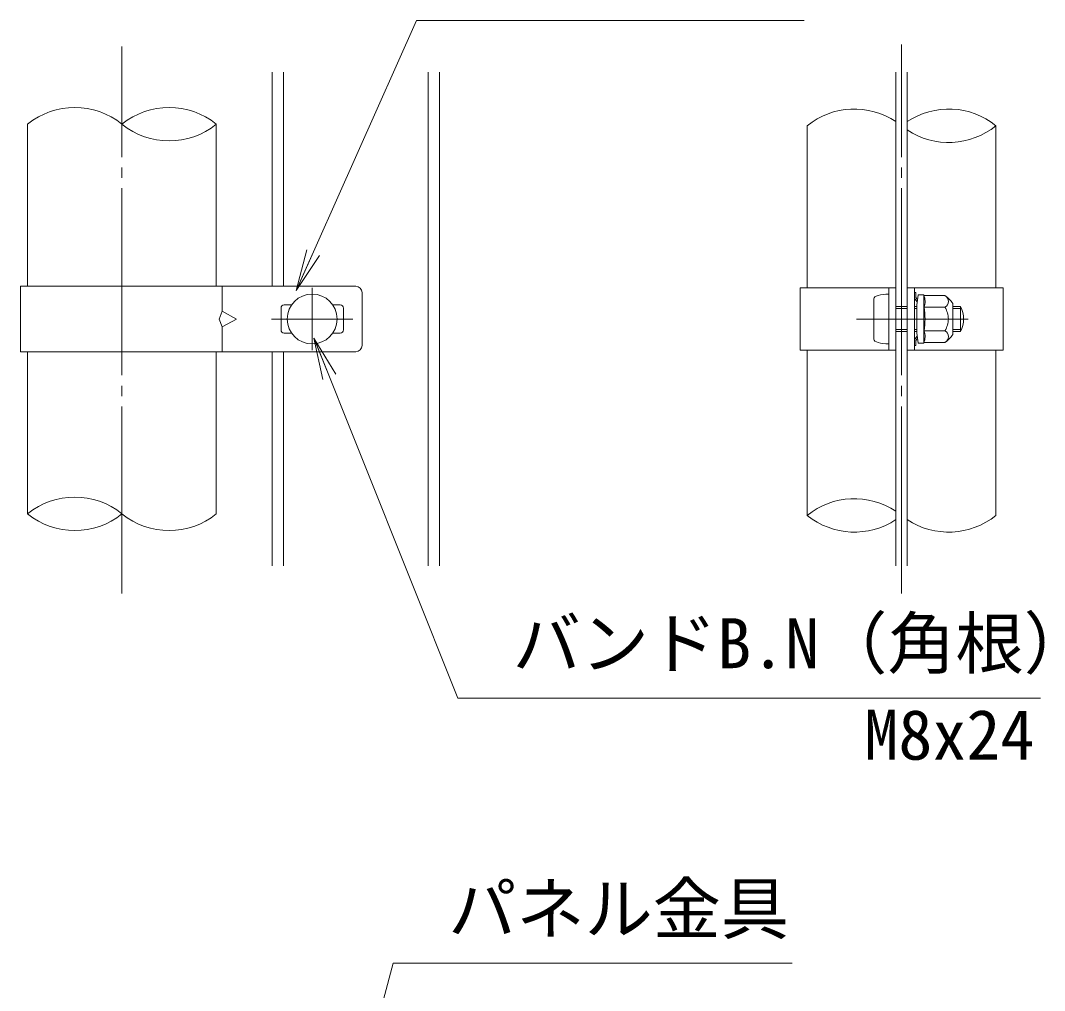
# Model space of a CAD drawing. Units: millimetres, scale not verified. Extents: x -4200 to 4200, y -2970 to 2970.
# Drawn here: x 992 to 1977, y -717 to 217 of the extents above; entities that cross this region are included whole.
import ezdxf
from ezdxf.enums import TextEntityAlignment as Align

# ---------------------------------------------------------------- set-up
doc = ezdxf.new("R2010")
doc.units = ezdxf.units.MM
doc.header["$LTSCALE"] = 10
doc.linetypes.add('LONG_CHAIN', pattern=[21, 18, -1, 1, -1])
for name, color, linetype, lineweight in [('0-3_D-STR1', 1, 'Continuous', 9), ('0-4_D-BMK', 2, 'LONG_CHAIN', 9), ('0-5_D-STR-DIM', 7, 'Continuous', 9), ('0-6_0', 7, 'Continuous', 9), ('0-8_D-STR2', 7, 'Continuous', 9), ('0-9_D-STR3', 3, 'Continuous', 9), ('0-A_D-STR-TXT', 7, 'Continuous', 9)]:
    doc.layers.add(name, color=color, linetype=linetype, lineweight=lineweight)
doc.styles.add('ＭＳ ゴシック', font='')
doc.styles.get('ＭＳ ゴシック').set_extended_font_data('MS Gothic')

# ---------------------------------------------------------------- blocks, each defined once
blk = doc.blocks.new('_Open')
at = {"layer": '0-6_0'}
blk.add_line((-10, 1.667), (0, 0), dxfattribs=at)
blk.add_lwpolyline([(-10, -1.667), (0, 0), (-10, 0)], dxfattribs=at)

msp = doc.modelspace()

# ---------------------------------------------------------------- linework, layer by layer
at = {"layer": '0-3_D-STR1'}
for p, q in [((998.89, 116.72), (998.89, -39.28)), ((1180.39, -39.28), (1180.39, 116.72)), ((1748.89, 115.22), (1748.89, -40.78)), ((1930.39, -40.78), (1930.39, 115.22)), ((998.89, -102.28), (998.89, -258.28)), ((1180.39, -258.28), (1180.39, -102.28)), ((1748.89, -100.78), (1748.89, -259.78)), ((1930.39, -259.78), (1930.39, -100.78))]:
    msp.add_line(p, q, dxfattribs=at)
at = {"layer": '0-4_D-BMK'}
for p, q in [((1089.64, -334.97), (1089.64, 191.53)), ((1839.64, -334.97), (1839.64, 193.4)), ((1272.64, -40.78), (1272.64, -100.78)), ((1233.64, -70.78), (1311.64, -70.78)), ((1796.38, -70.78), (1903.6, -70.78))]:
    msp.add_line(p, q, dxfattribs=at)
at = {"layer": '0-5_D-STR-DIM'}
for centre, start, end in [((1044.26, 60.73), 50.97549, 129.02451), ((1135.01, 60.73), 50.97549, 129.02451), ((1794.27, 59.23), 56.30864, 129.02451), ((1885.02, 59.23), 50.97549, 123.69136), ((1135.01, 172.7), 230.97549, 309.02451), ((1885.02, 171.2), 236.30864, 309.02451), ((1044.26, -314.27), 50.97549, 129.02451), ((1794.27, -315.77), 56.30864, 129.02451), ((1044.26, -202.3), 230.97549, 309.02451), ((1135.01, -202.3), 230.97549, 309.02451), ((1794.27, -203.8), 230.97549, 303.69136), ((1885.02, -203.8), 236.30864, 309.02451)]:
    msp.add_arc(centre, 72.06, start, end, dxfattribs=at)
at = {"layer": '0-8_D-STR2'}
for p, q in [((1234.24, -39.28), (1234.24, 166.72)), ((1245.04, -39.28), (1245.04, 166.72)), ((1384.24, -308.28), (1384.24, 166.72)), ((1395.04, -308.28), (1395.04, 166.72)), ((1834.24, -308.28), (1834.24, 166.72)), ((1845.04, -308.28), (1845.04, 166.72)), ((1234.24, -308.28), (1234.24, -102.28)), ((1245.04, -308.28), (1245.04, -102.28))]:
    msp.add_line(p, q, dxfattribs=at)
at = {"layer": '0-9_D-STR3'}
for p, q in [((991.99, -39.28), (1314.64, -39.28)), ((991.99, -39.28), (991.99, -102.28)), ((1186.1, -39.28), (1186.1, -63.28)), ((1320.64, -45.28), (1320.64, -96.28)), ((1741.99, -40.78), (1834.24, -40.78)), ((1741.99, -40.78), (1741.99, -100.78)), ((1827.34, -100.78), (1827.34, -40.78)), ((1827.34, -46.78), (1827.34, -94.78)), ((1834.24, -100.78), (1834.24, -40.78)), ((1845.04, -100.78), (1845.04, -40.78)), ((1845.04, -40.78), (1937.29, -40.78)), ((1851.94, -100.78), (1851.94, -40.78)), ((1851.94, -45.28), (1851.94, -49.6)), ((1853.44, -45.28), (1851.94, -45.28)), ((1853.44, -45.28), (1853.44, -49.6)), ((1854.34, -57.28), (1855.51, -47.8)), ((1860.81, -47.53), (1855.8, -47.53)), ((1860.94, -70.78), (1860.94, -47.61)), ((1861.24, -48.27), (1861.1, -47.76)), ((1881.32, -48.27), (1861.24, -48.27)), ((1937.29, -40.78), (1937.29, -100.78)), ((1245.64, -57.28), (1252.8, -57.28)), ((1292.48, -57.28), (1299.64, -57.28)), ((1812.94, -51.28), (1812.94, -90.28)), ((1834.24, -58.78), (1845.04, -58.78)), ((1851.94, -58.78), (1854.34, -58.78)), ((1852.5, -51.35), (1854.66, -54.37)), ((1853.72, -50.47), (1854.96, -52.21)), ((1854.34, -57.28), (1854.34, -84.28)), ((1888.84, -55.78), (1888.84, -85.78)), ((1888.84, -58.78), (1896.34, -58.78)), ((1896.34, -58.78), (1896.34, -82.78)), ((1242.64, -60.28), (1242.64, -81.28)), ((1302.64, -60.28), (1302.64, -81.28)), ((1834.24, -60.81), (1845.04, -60.81)), ((1851.94, -60.81), (1854.34, -60.81)), ((1881.32, -59.52), (1860.94, -59.52)), ((1888.84, -60.81), (1897.31, -60.81)), ((1186.1, -78.28), (1186.1, -102.28)), ((1860.94, -70.78), (1860.94, -93.96)), ((1245.64, -84.28), (1252.8, -84.28)), ((1292.48, -84.28), (1299.64, -84.28)), ((1834.24, -80.75), (1845.04, -80.75)), ((1834.24, -82.78), (1845.04, -82.78)), ((1851.94, -80.75), (1854.34, -80.75)), ((1851.94, -82.78), (1854.34, -82.78)), ((1852.5, -90.22), (1854.66, -87.19)), ((1854.34, -84.28), (1855.51, -93.77)), ((1881.32, -82.04), (1860.94, -82.04)), ((1888.84, -80.75), (1897.31, -80.75)), ((1888.84, -82.78), (1896.34, -82.78)), ((1851.94, -91.96), (1851.94, -96.28)), ((1853.72, -91.09), (1854.96, -89.35)), ((1860.74, -94.03), (1855.8, -94.03)), ((1881.32, -93.3), (1861.24, -93.3)), ((991.99, -102.28), (1314.64, -102.28)), ((1741.99, -100.78), (1834.24, -100.78)), ((1845.04, -100.78), (1937.29, -100.78))]:
    msp.add_line(p, q, dxfattribs=at)
msp.add_lwpolyline([(1199.85, -70.78), (1186.1, -63.28), (1183.18, -70.78), (1186.1, -78.28)], close=True, dxfattribs=at)
msp.add_lwpolyline([(1853.44, -91.96), (1853.44, -96.28), (1851.94, -96.28)], dxfattribs=at)
msp.add_circle((1272.64, -70.78), 24, dxfattribs=at)
for centre, radius, start, end in [((1314.64, -45.28), 6, 0, 90), ((1855.8, -47.83), 0.3, 90, 173), ((1860.81, -47.83), 0.3, 15, 90), ((1846.29, -53.9), 15.97, 339.37322, 22.7756), ((1878.27, -53.9), 6.4, 298.45309, 61.54691), ((1868.52, -68.55), 24, 32.13463, 57.68315), ((1245.64, -60.28), 3, 90, 180), ((1299.64, -60.28), 3, 0, 90), ((1854.94, -49.6), 3, 180, 215.53768), ((1854.94, -49.6), 1.5, 180, 215.53768), ((1853.44, -55.24), 1.5, 33.43373, 35.53768), ((1873.84, -70.78), 25.5, 331.92751, 28.07249), ((1798.67, -70.78), 63.57, 0, 10.20031), ((1864.05, -70.78), 20.62, 0, 33.09348), ((1798.67, -70.78), 63.57, 349.79969, 0), ((1864.05, -70.78), 20.62, 326.90652, 0), ((1245.64, -81.28), 3, 180, 270), ((1299.64, -81.28), 3, 270, 0), ((1853.44, -86.32), 1.5, 324.46232, 326.56627), ((1846.29, -87.67), 15.97, 337.2244, 20.62678), ((1878.27, -87.67), 6.4, 298.45309, 61.54691), ((1868.52, -73.02), 24, 302.31685, 327.86537), ((1314.64, -96.28), 6, 270, 0), ((1854.94, -91.96), 3, 144.46232, 180), ((1854.94, -91.96), 1.5, 144.46232, 180), ((1855.8, -93.73), 0.3, 187, 270), ((1860.74, -93.73), 0.3, 270, 337.2244)]:
    msp.add_arc(centre, radius, start, end, dxfattribs=at)
for centre, start_param, end_param in [((1827.34, -51.28), 1.570796, 3.141593), ((1827.34, -90.28), 3.141593, 4.712389)]:
    msp.add_ellipse(centre, major_axis=(14.4, 0), ratio=0.3125, start_param=start_param, end_param=end_param, dxfattribs=at)
at = {"layer": '0-A_D-STR-TXT'}
for points in [[(1746.09, 216.53), (1373.09, 216.53), (1258.12, -41.51)], [(1973.32, -435.75), (1412.75, -435.75), (1275.08, -91.12)], [(1734.35, -690.66), (1350.5, -690.66), (1270.61, -990.88)]]:
    msp.add_lwpolyline(points, dxfattribs=at)

# ---------------------------------------------------------------- block references
at = {"layer": '0-A_D-STR-TXT', "xscale": 4, "yscale": 4}
for p, rotation in [((1257.31, -43.34), 245.98538), ((1274.34, -89.26), 111.7749)]:
    msp.add_blockref('_Open', p, dxfattribs=dict(at, rotation=rotation))

# ---------------------------------------------------------------- texts
at = {"layer": '0-A_D-STR-TXT', "style": 'ＭＳ ゴシック'}
for s, p in [('バンドB.N（角根）', (1465.45, -421.26)), ('M8x24', (1803.85, -509.29)), ('パネル金具', (1403.45, -676.8))]:
    msp.add_text(s, height=48.09, dxfattribs=at).set_placement(p, align=Align.BOTTOM_LEFT)

doc.saveas('drawing.dxf')
